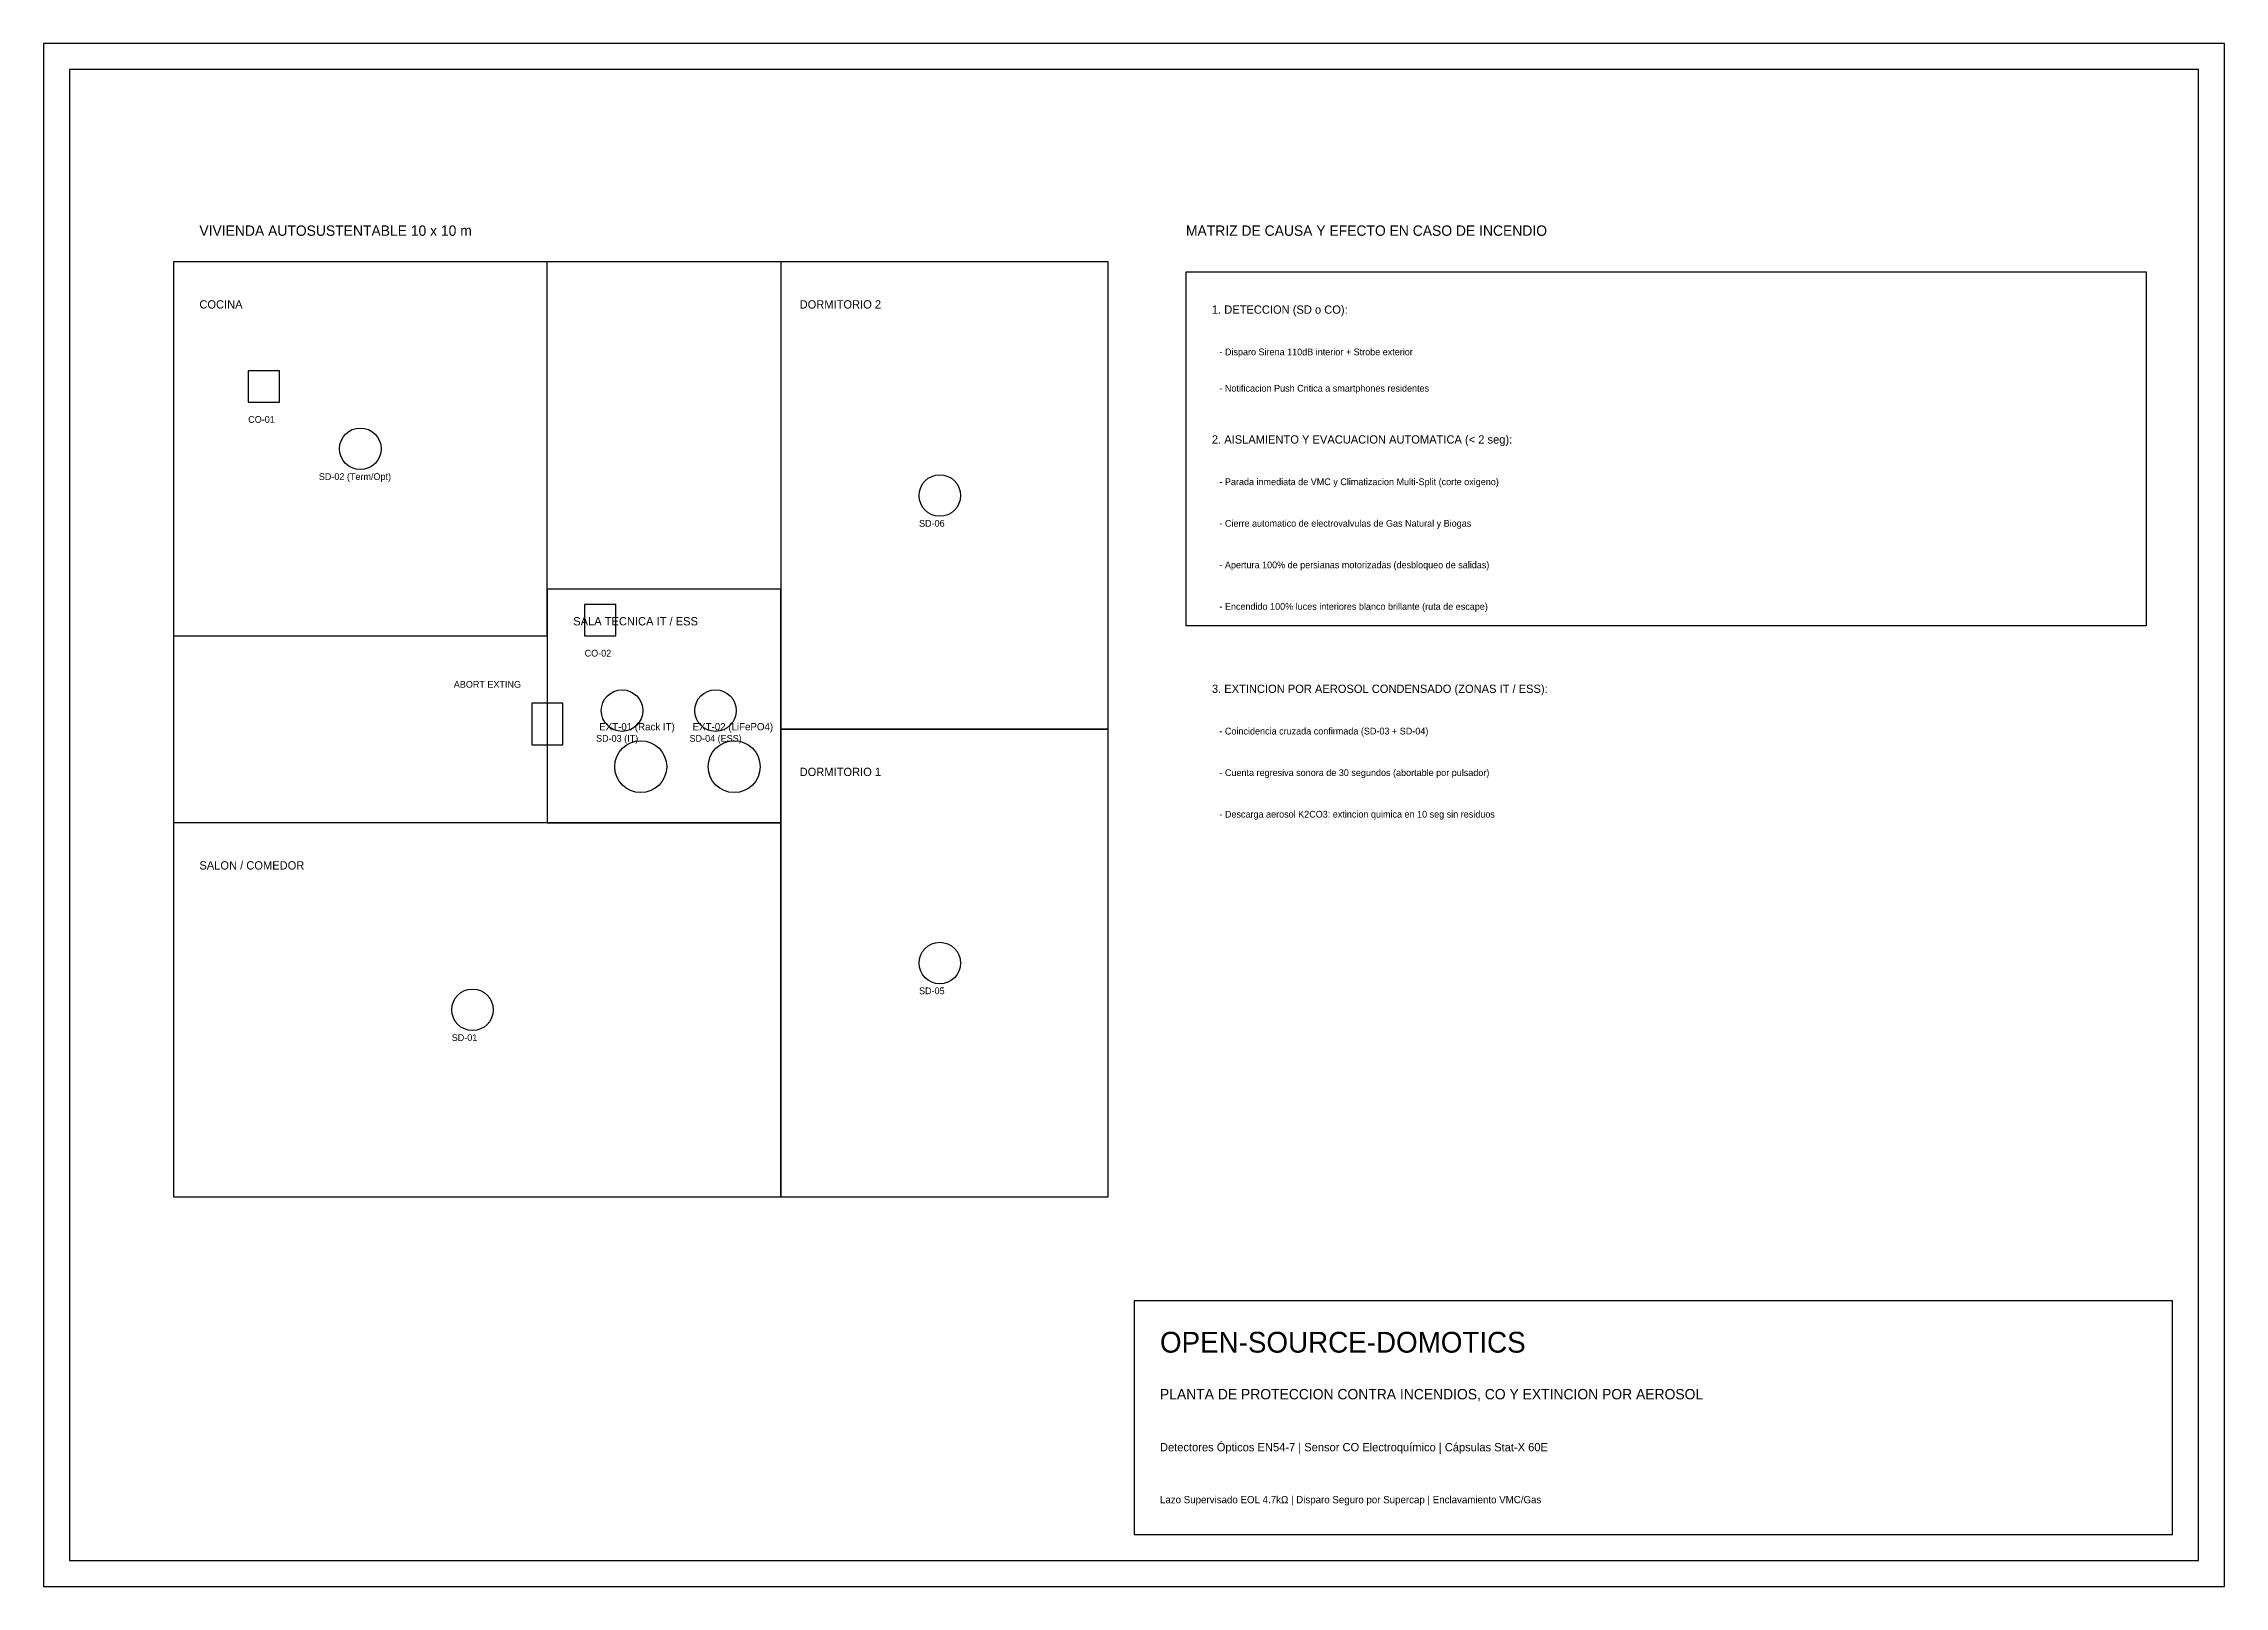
# Model space of a CAD drawing. Extents: x 0 to 420, y 0 to 297.
import ezdxf

# ---------------------------------------------------------------- set-up
doc = ezdxf.new("R2010")
doc.units = 0
for name, color, linetype in [('CAPSULA_AEROSOL', 6, 'CONTINUOUS'), ('DETECTOR_CO', 2, 'CONTINUOUS'), ('DETECTOR_HUMO_EN54', 1, 'CONTINUOUS'), ('ESTRUCTURA_MUROS', 8, 'CONTINUOUS'), ('MARCO_ROTULO', 7, 'CONTINUOUS'), ('SIRENAS_EVACUACION', 3, 'CONTINUOUS'), ('TEXTO_NOTAS', 7, 'CONTINUOUS')]:
    doc.layers.add(name, color=color, linetype=linetype)

msp = doc.modelspace()

# ---------------------------------------------------------------- linework, layer by layer
at = {"layer": 'CAPSULA_AEROSOL'}
for p, q in [((100, 170), (94, 170)), ((94, 170), (94, 162)), ((100, 162), (100, 170)), ((94, 162), (100, 162))]:
    msp.add_line(p, q, dxfattribs=at)
for centre in [(115, 157.8), (133, 157.8)]:
    msp.add_circle(centre, 5, dxfattribs=at)
at = {"layer": 'DETECTOR_CO'}
for p, q in [((45.4, 234), (39.4, 234)), ((39.4, 234), (39.4, 228)), ((45.4, 228), (45.4, 234)), ((39.4, 228), (45.4, 228)), ((110.2, 189), (104.2, 189)), ((104.2, 189), (104.2, 183)), ((110.2, 183), (110.2, 189)), ((104.2, 183), (110.2, 183))]:
    msp.add_line(p, q, dxfattribs=at)
at = {"layer": 'DETECTOR_HUMO_EN54'}
for centre in [(61, 219), (172.6, 210), (111.4, 168.6), (129.4, 168.6), (172.6, 120), (82.6, 111)]:
    msp.add_circle(centre, 4, dxfattribs=at)
at = {"layer": 'ESTRUCTURA_MUROS'}
for p, q in [((205, 255), (25, 255)), ((25, 255), (25, 75)), ((97, 255), (25, 255)), ((25, 255), (25, 183)), ((97, 183), (97, 255)), ((205, 255), (142, 255)), ((142, 255), (142, 165)), ((205, 75), (205, 255)), ((205, 165), (205, 255)), ((142, 192), (97, 192)), ((97, 192), (97, 147)), ((142, 147), (142, 192)), ((25, 183), (97, 183)), ((205, 165), (142, 165)), ((142, 165), (142, 75)), ((142, 165), (205, 165)), ((205, 75), (205, 165)), ((142, 147), (25, 147)), ((25, 147), (25, 75)), ((97, 147), (142, 147)), ((142, 75), (142, 147)), ((25, 75), (205, 75)), ((25, 75), (142, 75)), ((142, 75), (205, 75))]:
    msp.add_line(p, q, dxfattribs=at)
at = {"layer": 'MARCO_ROTULO'}
for p, q in [((420, 297), (0, 297)), ((0, 297), (0, 0)), ((420, 0), (420, 297)), ((415, 292), (5, 292)), ((5, 292), (5, 5)), ((415, 5), (415, 292)), ((405, 253), (220, 253)), ((220, 253), (220, 185)), ((405, 185), (405, 253)), ((220, 185), (405, 185)), ((410, 55), (210, 55)), ((210, 55), (210, 10)), ((410, 10), (410, 55)), ((210, 10), (410, 10)), ((5, 5), (415, 5)), ((0, 0), (420, 0))]:
    msp.add_line(p, q, dxfattribs=at)

# ---------------------------------------------------------------- texts
at = {"layer": 'CAPSULA_AEROSOL'}
for s, height, p in [('EXT-01 (Rack IT)', 1.4, (107, 164.8)), ('EXT-02 (LiFePO4)', 1.4, (125, 164.8)), ('   - Coincidencia cruzada confirmada (SD-03 + SD-04)', 1.3, (225, 164)), ('   - Cuenta regresiva sonora de 30 segundos (abortable por pulsador)', 1.3, (225, 156)), ('   - Descarga aerosol K2CO3: extincion quimica en 10 seg sin residuos', 1.3, (225, 148))]:
    msp.add_text(s, height=height, dxfattribs=at).set_placement(p)
at = {"layer": 'DETECTOR_CO'}
for s, p in [('CO-01', (39.4, 224)), ('CO-02', (104.2, 179))]:
    msp.add_text(s, height=1.3, dxfattribs=at).set_placement(p)
at = {"layer": 'DETECTOR_HUMO_EN54'}
for s, p in [('   - Disparo Sirena 110dB interior + Strobe exterior', (225, 237)), ('   - Notificacion Push Critica a smartphones residentes', (225, 230)), ('SD-02 (Term/Opt)', (53, 213)), ('SD-06', (168.6, 204)), ('SD-03 (IT)', (106.4, 162.6)), ('SD-04 (ESS)', (124.4, 162.6)), ('SD-05', (168.6, 114)), ('SD-01', (78.6, 105))]:
    msp.add_text(s, height=1.3, dxfattribs=at).set_placement(p)
at = {"layer": 'SIRENAS_EVACUACION'}
for s, p in [('   - Parada inmediata de VMC y Climatizacion Multi-Split (corte oxigeno)', (225, 212)), ('   - Cierre automatico de electrovalvulas de Gas Natural y Biogas', (225, 204)), ('   - Apertura 100% de persianas motorizadas (desbloqueo de salidas)', (225, 196)), ('   - Encendido 100% luces interiores blanco brillante (ruta de escape)', (225, 188))]:
    msp.add_text(s, height=1.3, dxfattribs=at).set_placement(p)
at = {"layer": 'TEXTO_NOTAS'}
for s, height, p in [('VIVIENDA AUTOSUSTENTABLE 10 x 10 m', 2, (30, 260)), ('MATRIZ DE CAUSA Y EFECTO EN CASO DE INCENDIO', 2, (220, 260)), ('COCINA', 1.6, (30, 246)), ('DORMITORIO 2', 1.6, (145.6, 246)), ('1. DETECCION (SD o CO):', 1.6, (225, 245)), ('2. AISLAMIENTO Y EVACUACION AUTOMATICA (< 2 seg):', 1.6, (225, 220)), ('SALA TECNICA IT / ESS', 1.6, (102, 185)), ('ABORT EXTING', 1.3, (79, 173)), ('3. EXTINCION POR AEROSOL CONDENSADO (ZONAS IT / ESS):', 1.6, (225, 172)), ('DORMITORIO 1', 1.6, (145.6, 156)), ('SALON / COMEDOR', 1.6, (30, 138)), ('OPEN-SOURCE-DOMOTICS', 4, (215, 45)), ('PLANTA DE PROTECCION CONTRA INCENDIOS, CO Y EXTINCION POR AEROSOL', 2, (215, 36)), ('Detectores Ópticos EN54-7 | Sensor CO Electroquímico | Cápsulas Stat-X 60E', 1.6, (215, 26)), ('Lazo Supervisado EOL 4.7kΩ | Disparo Seguro por Supercap | Enclavamiento VMC/Gas', 1.4, (215, 16))]:
    msp.add_text(s, height=height, dxfattribs=at).set_placement(p)

doc.saveas('drawing.dxf')
